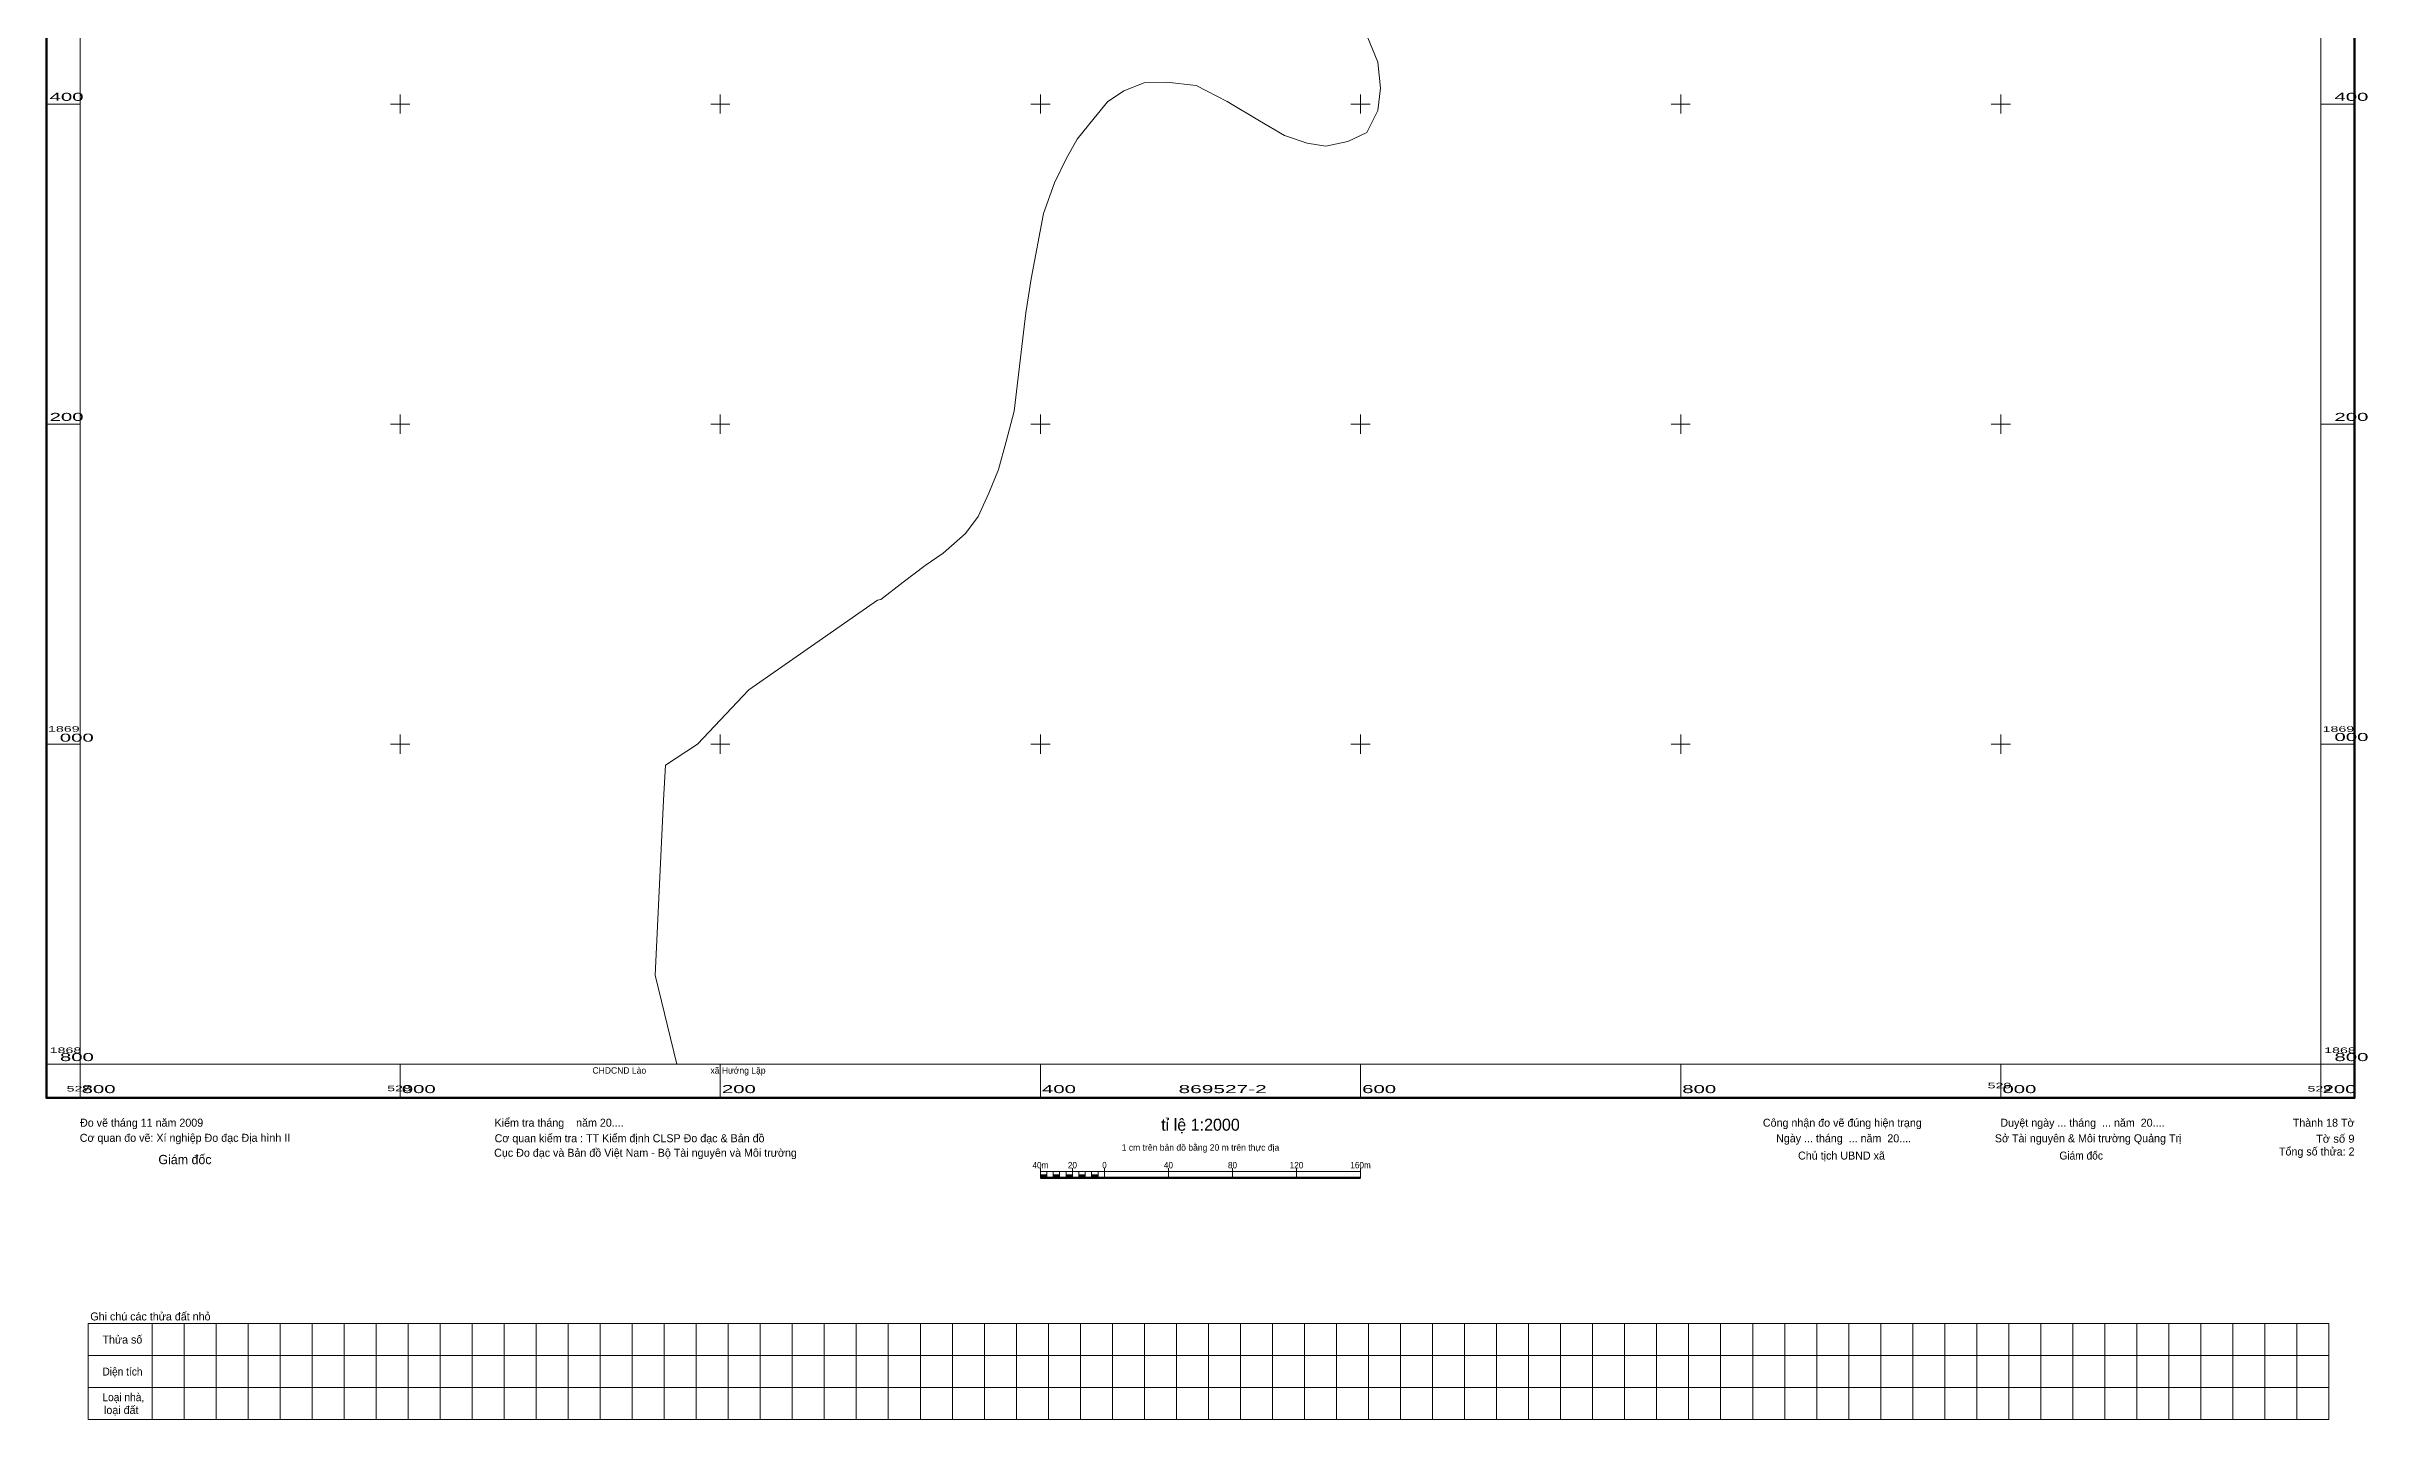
# Model space of a CAD drawing. Header units: metres. Extents: x 527779 to 529237, y 1868578 to 1870294.
# Drawn here: x 527779 to 529229, y 1868578 to 1869436 of the extents above; entities that cross this region are included whole.
import ezdxf
from ezdxf.enums import TextEntityAlignment as Align

# ---------------------------------------------------------------- set-up
doc = ezdxf.new("R2010")
doc.units = ezdxf.units.M
doc.header["$LTSCALE"] = 1.8
doc.layers.add('40', color=7, linetype='Continuous', lineweight=13)
doc.layers.add('63', color=7, linetype='Continuous', lineweight=13)
doc.layers.add('46', color=7, linetype='Continuous')

msp = doc.modelspace()

# ---------------------------------------------------------------- hatches: boundary and pattern name
at = {"layer": '63'}
for points in [[(528400, 1868729), (528400, 1868731), (528404, 1868731), (528404, 1868729)], [(528408, 1868729), (528408, 1868731), (528412, 1868731), (528412, 1868729)], [(528416, 1868729), (528416, 1868731), (528420, 1868731), (528420, 1868729)], [(528424, 1868729), (528424, 1868731), (528428, 1868731), (528428, 1868729)], [(528432, 1868729), (528432, 1868731), (528436, 1868731), (528436, 1868729)]]:
    msp.add_hatch(color=256, dxfattribs=at).paths.add_polyline_path(points)

# ---------------------------------------------------------------- linework, layer by layer
at = {"layer": '40'}
for p, q in [((528159.28, 1868855.64), (528164.61, 1868965.05)), ((528172.8, 1868800), (528159.28, 1868855.64))]:
    msp.add_line(p, q, dxfattribs=at)
for points in [[(528602.74, 1869445.85), (528610.74, 1869426.19), (528612.56, 1869409.81), (528610.82, 1869396), (528603.89, 1869382.3), (528592.1, 1869376.62), (528578.36, 1869373.76), (528566.71, 1869375.58), (528552.52, 1869380.31), (528536.88, 1869389.41), (528516.57, 1869401.64), (528497.24, 1869411.61), (528478.73, 1869413.61), (528464.86, 1869413.32), (528452.09, 1869408.34), (528441.9, 1869401.43), (528433.53, 1869391.23), (528422.98, 1869378.13), (528416.07, 1869365.75), (528408.79, 1869350.82), (528401.87, 1869331.52), (528394.23, 1869290.75), (528390.79, 1869269.54), (528383.68, 1869208.11), (528378.59, 1869189.17), (528373.86, 1869171.7), (528367.67, 1869156.77), (528361.12, 1869142.21), (528353.12, 1869131.65), (528339.29, 1869119.27), (528328.01, 1869111.63), (528314.2, 1869101.24), (528300.35, 1869090.35)], [(528300.35, 1869090.35), (528298.22, 1869090.06), (528217.82, 1869033.96), (528185.86, 1869000)], [(528164.61, 1868965.05), (528165.67, 1868986.87), (528185.86, 1869000)]]:
    msp.add_lwpolyline(points, dxfattribs=at)
at = {"layer": '63'}
for p, q in [((527800, 1869400), (527779, 1869400)), ((527994, 1869400), (528006, 1869400)), ((528000, 1869394), (528000, 1869406)), ((528194, 1869400), (528206, 1869400)), ((528200, 1869394), (528200, 1869406)), ((528394, 1869400), (528406, 1869400)), ((528400, 1869394), (528400, 1869406)), ((528594, 1869400), (528606, 1869400)), ((528600, 1869394), (528600, 1869406)), ((528794, 1869400), (528806, 1869400)), ((528800, 1869394), (528800, 1869406)), ((528994, 1869400), (529006, 1869400)), ((529000, 1869394), (529000, 1869406)), ((529200, 1869400), (529221, 1869400)), ((527800, 1869200), (527779, 1869200)), ((527994, 1869200), (528006, 1869200)), ((528000, 1869194), (528000, 1869206)), ((528194, 1869200), (528206, 1869200)), ((528200, 1869194), (528200, 1869206)), ((528394, 1869200), (528406, 1869200)), ((528400, 1869194), (528400, 1869206)), ((528594, 1869200), (528606, 1869200)), ((528600, 1869194), (528600, 1869206)), ((528794, 1869200), (528806, 1869200)), ((528800, 1869194), (528800, 1869206)), ((528994, 1869200), (529006, 1869200)), ((529000, 1869194), (529000, 1869206)), ((529200, 1869200), (529221, 1869200)), ((528000, 1868994), (528000, 1869006)), ((528200, 1868994), (528200, 1869006)), ((528400, 1868994), (528400, 1869006)), ((528600, 1868994), (528600, 1869006)), ((528800, 1868994), (528800, 1869006)), ((529000, 1868994), (529000, 1869006)), ((527800, 1869000), (527779, 1869000)), ((527994, 1869000), (528006, 1869000)), ((528194, 1869000), (528206, 1869000)), ((528394, 1869000), (528406, 1869000)), ((528594, 1869000), (528606, 1869000)), ((528794, 1869000), (528806, 1869000)), ((528994, 1869000), (529006, 1869000)), ((528994, 1869000), (529006, 1869000)), ((528994, 1869000), (529006, 1869000)), ((529200, 1869000), (529221, 1869000)), ((527800, 1868800), (527779, 1868800)), ((527800, 1868800), (527800, 1868779)), ((528000, 1868800), (528000, 1868779)), ((528200, 1868800), (528200, 1868779)), ((528400, 1868800), (528400, 1868779)), ((528600, 1868800), (528600, 1868779)), ((528800, 1868800), (528800, 1868779)), ((529000, 1868800), (529000, 1868779)), ((529200, 1868800), (529200, 1868779)), ((529200, 1868800), (529221, 1868800)), ((528400, 1868729), (528400, 1868735)), ((528400, 1868733), (528600, 1868733)), ((528404, 1868729), (528404, 1868733)), ((528408, 1868729), (528408, 1868733)), ((528412, 1868729), (528412, 1868733)), ((528416, 1868729), (528416, 1868733)), ((528420, 1868729), (528420, 1868735)), ((528420, 1868729), (528420, 1868733)), ((528424, 1868729), (528424, 1868733)), ((528428, 1868729), (528428, 1868733)), ((528432, 1868729), (528432, 1868733)), ((528436, 1868729), (528436, 1868733)), ((528440, 1868729), (528440, 1868735)), ((528480, 1868729), (528480, 1868735)), ((528520, 1868729), (528520, 1868735)), ((528560, 1868729), (528560, 1868735)), ((528600, 1868729), (528600, 1868735)), ((527844.98, 1868638), (527844.98, 1868578)), ((527864.98, 1868638), (527864.98, 1868578)), ((527884.98, 1868638), (527884.98, 1868578)), ((527904.98, 1868638), (527904.98, 1868578)), ((527924.98, 1868638), (527924.98, 1868578)), ((527944.98, 1868638), (527944.98, 1868578)), ((527964.98, 1868638), (527964.98, 1868578)), ((527984.98, 1868638), (527984.98, 1868578)), ((528004.98, 1868638), (528004.98, 1868578)), ((528024.98, 1868638), (528024.98, 1868578)), ((528044.98, 1868638), (528044.98, 1868578)), ((528064.98, 1868638), (528064.98, 1868578)), ((528084.98, 1868638), (528084.98, 1868578)), ((528104.98, 1868638), (528104.98, 1868578)), ((528124.98, 1868638), (528124.98, 1868578)), ((528144.98, 1868638), (528144.98, 1868578)), ((528164.98, 1868638), (528164.98, 1868578)), ((528184.98, 1868638), (528184.98, 1868578)), ((528204.98, 1868638), (528204.98, 1868578)), ((528224.98, 1868638), (528224.98, 1868578)), ((528244.98, 1868638), (528244.98, 1868578)), ((528264.98, 1868638), (528264.98, 1868578)), ((528284.98, 1868638), (528284.98, 1868578)), ((528304.98, 1868638), (528304.98, 1868578)), ((528324.98, 1868638), (528324.98, 1868578)), ((528344.98, 1868638), (528344.98, 1868578)), ((528364.98, 1868638), (528364.98, 1868578)), ((528384.98, 1868638), (528384.98, 1868578)), ((528404.98, 1868638), (528404.98, 1868578)), ((528424.98, 1868638), (528424.98, 1868578)), ((528444.98, 1868638), (528444.98, 1868578)), ((528464.98, 1868638), (528464.98, 1868578)), ((528484.98, 1868638), (528484.98, 1868578)), ((528504.98, 1868638), (528504.98, 1868578)), ((528524.98, 1868638), (528524.98, 1868578)), ((528544.98, 1868638), (528544.98, 1868578)), ((528564.98, 1868638), (528564.98, 1868578)), ((528584.98, 1868638), (528584.98, 1868578)), ((528604.98, 1868638), (528604.98, 1868578)), ((528624.98, 1868638), (528624.98, 1868578)), ((528644.98, 1868638), (528644.98, 1868578)), ((528664.98, 1868638), (528664.98, 1868578)), ((528684.98, 1868638), (528684.98, 1868578)), ((528704.98, 1868638), (528704.98, 1868578)), ((528724.98, 1868638), (528724.98, 1868578)), ((528744.98, 1868638), (528744.98, 1868578)), ((528764.98, 1868638), (528764.98, 1868578)), ((528784.98, 1868638), (528784.98, 1868578)), ((528804.98, 1868638), (528804.98, 1868578)), ((528824.98, 1868638), (528824.98, 1868578)), ((528844.98, 1868638), (528844.98, 1868578)), ((528864.98, 1868638), (528864.98, 1868578)), ((528884.98, 1868638), (528884.98, 1868578)), ((528904.98, 1868638), (528904.98, 1868578)), ((528924.98, 1868638), (528924.98, 1868578)), ((528944.98, 1868638), (528944.98, 1868578)), ((528964.98, 1868638), (528964.98, 1868578)), ((528984.98, 1868638), (528984.98, 1868578)), ((529004.98, 1868638), (529004.98, 1868578)), ((529024.98, 1868638), (529024.98, 1868578)), ((529044.98, 1868638), (529044.98, 1868578)), ((529064.98, 1868638), (529064.98, 1868578)), ((529084.98, 1868638), (529084.98, 1868578)), ((529104.98, 1868638), (529104.98, 1868578)), ((529124.98, 1868638), (529124.98, 1868578)), ((529144.98, 1868638), (529144.98, 1868578)), ((529164.98, 1868638), (529164.98, 1868578)), ((529184.98, 1868638), (529184.98, 1868578)), ((527804.98, 1868618), (529204.98, 1868618)), ((527804.98, 1868598), (529204.98, 1868598))]:
    msp.add_line(p, q, dxfattribs=at)
at = {"layer": '63', "lineweight": 53}
msp.add_line((528400, 1868729), (528600, 1868729), dxfattribs=at)
at = {"layer": '63', "lineweight": 106}
msp.add_lwpolyline([(527779, 1870221), (529221, 1870221), (529221, 1868779), (527779, 1868779)], close=True, dxfattribs=at)
at = {"layer": '63'}
for points in [[(527800, 1870200), (529200, 1870200), (529200, 1868800), (527800, 1868800)], [(528400, 1868729), (528400, 1868731), (528404, 1868731), (528404, 1868729)], [(528408, 1868729), (528408, 1868731), (528412, 1868731), (528412, 1868729)], [(528416, 1868729), (528416, 1868731), (528420, 1868731), (528420, 1868729)], [(528424, 1868729), (528424, 1868731), (528428, 1868731), (528428, 1868729)], [(528432, 1868729), (528432, 1868731), (528436, 1868731), (528436, 1868729)], [(527804.98, 1868638), (529204.98, 1868638), (529204.98, 1868578), (527804.98, 1868578)]]:
    msp.add_lwpolyline(points, close=True, dxfattribs=at)

# ---------------------------------------------------------------- texts
at = {"layer": '46'}
msp.add_text('CHDCND Lào                           xã Hướng Lập', height=4, dxfattribs=at).set_placement((528174.22, 1868794.15), align=Align.CENTER)
at = {"layer": '63'}
for s, height, width, p in [('400', 5, 1.9, (527781, 1869402)), ('200', 5, 1.9, (527781, 1869202)), ('1869', 3.5, 1.9, (527779.96, 1869007.78)), ('000', 5, 1.9, (527787.35, 1869001.58)), ('1869', 3.5, 1.9, (529201.01, 1869007.72)), ('1868', 3.5, 1.9, (527781, 1868807)), ('1868', 3.5, 1.9, (529202, 1868807)), ('800', 5, 1.9, (527801, 1868782)), ('000', 5, 1.9, (528001, 1868782)), ('200', 5, 1.9, (528201, 1868782)), ('400', 5, 1.9, (528401, 1868782)), ('600', 5, 1.9, (528601, 1868782)), ('800', 5, 1.9, (528801, 1868782)), ('000', 5, 1.9, (529001, 1868782)), ('200', 5, 1.9, (529201, 1868782)), ('Giám đốc ', 5, 0.95, (529036.62, 1868740.46)), ('Diện tích', 5, 0.95, (527813.98, 1868605.5)), ('Loại nhà,', 5, 0.95, (527813.98, 1868589.5))]:
    msp.add_text(s, height=height, dxfattribs=dict(at, width=width)).set_placement(p)
for s, height, width, p in [('400', 5, 1.9, (529229.64, 1869402)), ('200', 5, 1.9, (529229.64, 1869202)), ('000', 5, 1.9, (529229.64, 1869002)), ('800', 5, 1.9, (527808.64, 1868802)), ('800', 5, 1.9, (529229.64, 1868802)), ('527', 3.5, 1.9, (527806.44, 1868783)), ('528', 3.5, 1.9, (528006.74, 1868783.2)), ('529', 3.5, 1.9, (529006.6, 1868784.96)), ('529', 3.5, 1.9, (529206.45, 1868783)), ('Tờ số 9', 5, 1.05, (529221, 1868751))]:
    msp.add_text(s, height=height, dxfattribs=dict(at, width=width)).set_placement(p, align=Align.RIGHT)
for s, height, width, p in [('869527-2', 5, 1.95, (528513.85, 1868782)), ('40m', 4, 0.95, (528400, 1868735)), ('20', 4, 0.95, (528420, 1868735)), ('0', 4, 0.9, (528440, 1868735)), ('40', 4, 0.95, (528480, 1868735)), ('80', 4, 0.95, (528520, 1868735)), ('120', 4, 0.95, (528559.99, 1868735)), ('160m', 4, 0.95, (528600.01, 1868735))]:
    msp.add_text(s, height=height, dxfattribs=dict(at, width=width)).set_placement(p, align=Align.CENTER)
for s, height, p in [('Đo vẽ tháng 11 năm 2009', 5, (527800, 1868761)), ('Cơ quan đo vẽ: Xí nghiệp Đo đạc Địa hình II', 5, (527799.83, 1868751.55)), ('Cơ quan kiểm tra : TT Kiểm định CLSP Đo đạc & Bản đồ', 5, (528059, 1868751.29)), ('Kiểm tra tháng    năm 20....', 5, (528059, 1868761)), (' Giám đốc', 5.8, (527846.81, 1868737.59)), ('Cục Đo đạc và Bản đồ Việt Nam - Bộ Tài nguyên và Môi trường', 5, (528058.72, 1868742.22)), ('Ngày ... tháng  ... năm  20....', 5, (528859.61, 1868751.26)), ('Chủ tịch UBND xã', 5, (528873.35, 1868740.46)), ('Sở Tài nguyên & Môi trường Quảng Trị', 5, (528996.29, 1868751.26)), ('Ghi chú các thửa đất nhỏ', 5, (527806.43, 1868639.95)), ('Thửa số', 5, (527813.98, 1868625.5)), ('loại đất', 5, (527814.98, 1868581.5))]:
    msp.add_text(s, height=height, dxfattribs=at).set_placement(p)
for s, height, p in [('tỉ lệ 1:2000', 7.5, (528500.01, 1868758.5)), ('Công nhận đo vẽ đúng hiện trạng', 5, (528901, 1868761)), ('Duyệt ngày ... tháng  ... năm  20....', 5, (529050.99, 1868761)), ('1 cm trên bản đồ bằng 20 m trên thực địa', 4, (528499.99, 1868746))]:
    msp.add_text(s, height=height, dxfattribs=at).set_placement(p, align=Align.CENTER)
for s, p in [('Thành 18 Tờ', (529221, 1868761)), ('Tổng số thửa: 2', (529221, 1868743))]:
    msp.add_text(s, height=5, dxfattribs=at).set_placement(p, align=Align.RIGHT)

doc.saveas('drawing.dxf')
